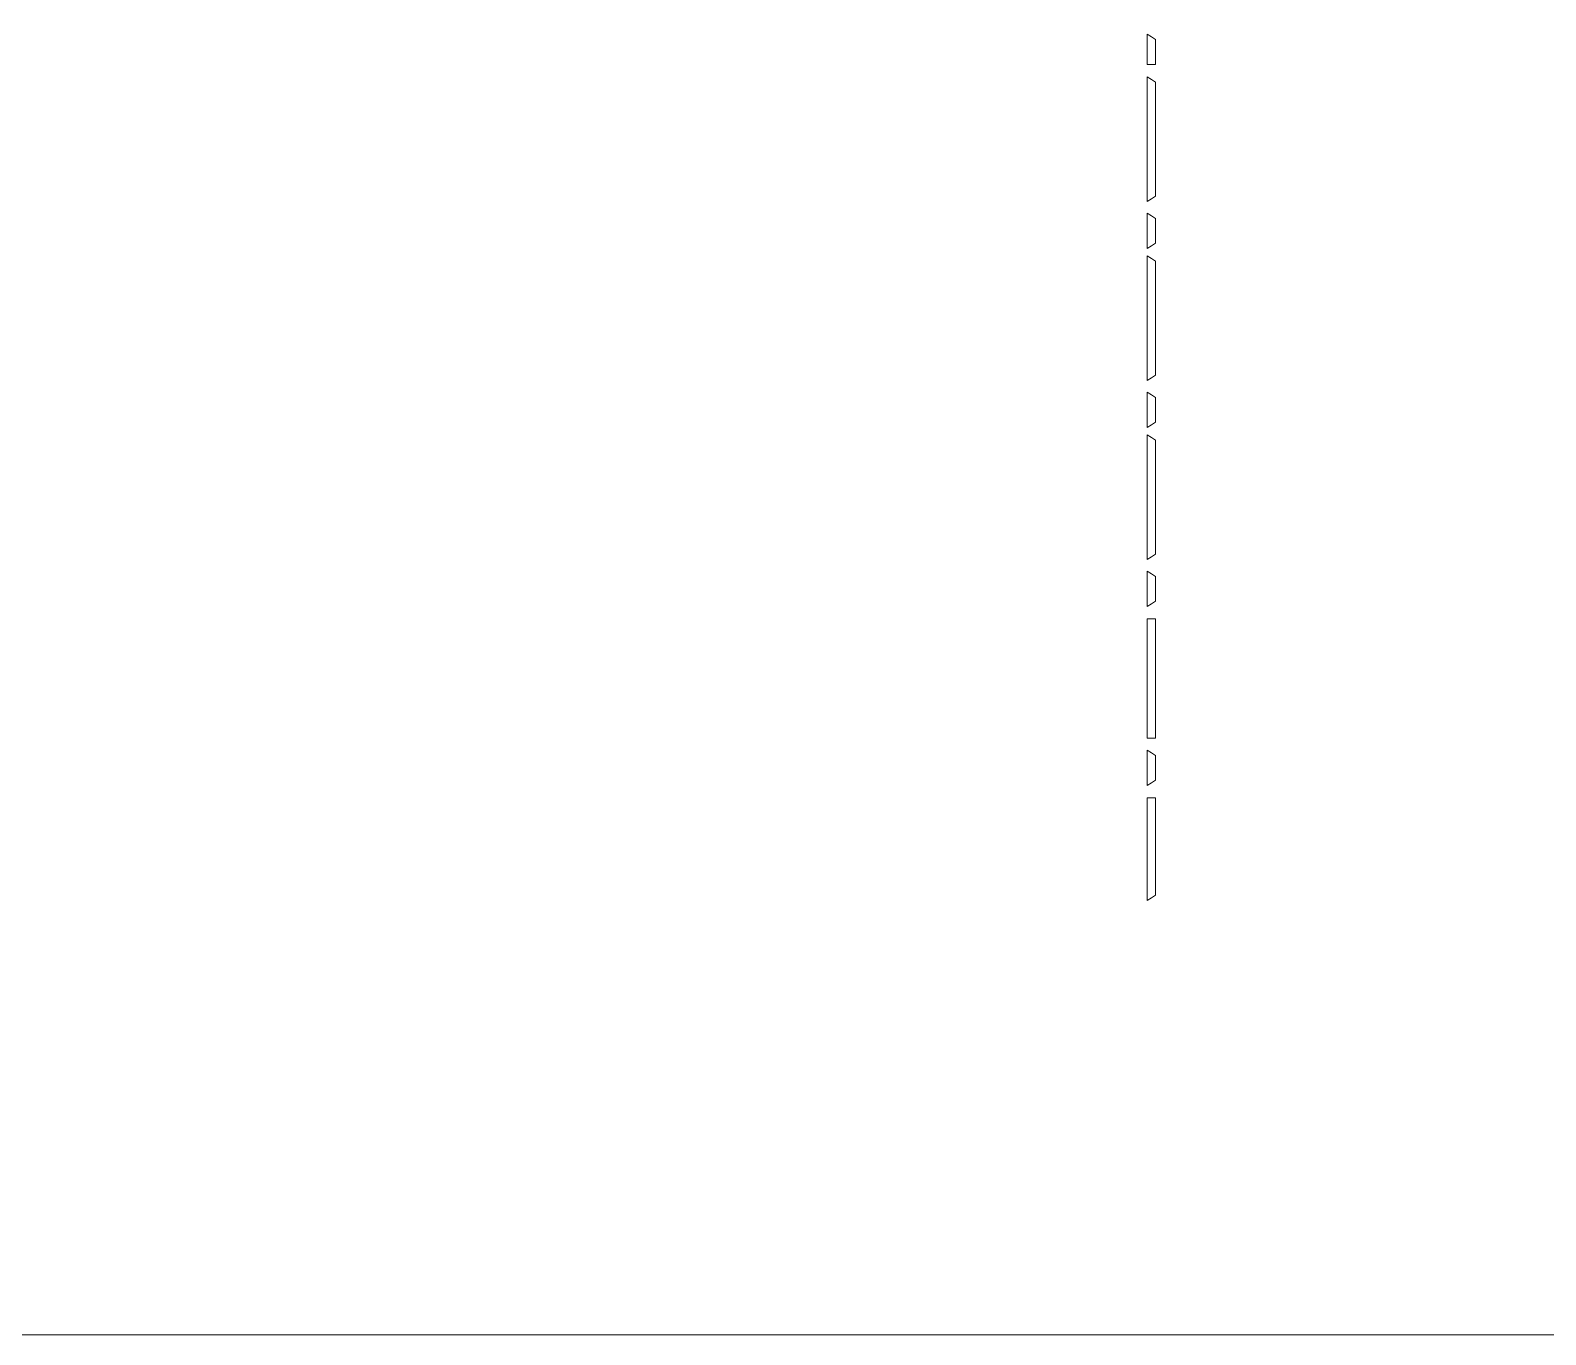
# Paper-space layout 'AN-09-DGE-065-B' of a CAD drawing. Header units: metres, sheet in millimetres. Extents: x 12 to 193, y 4 to 291.
# Drawn here: x 61.73 to 106.5, y 75.3 to 113.84 of the extents above; entities that cross this region are included whole.
import ezdxf

# ---------------------------------------------------------------- set-up
doc = ezdxf.new("R2010")
doc.units = ezdxf.units.M
doc.layers.add('DGE_CONTORNOS', color=7, linetype='Continuous', lineweight=0)
doc.layers.add('DGE_DATOS', color=7, linetype='Continuous', lineweight=0)

# ---------------------------------------------------------------- blocks, each defined once
blk = doc.blocks.new('LP_REF_DGE_MT_065_B')
at = {"layer": 'DGE_CONTORNOS'}
for points in [[(192.954, 172.399), (192.954, 75.297), (117.958, 75.297), (42.963, 75.296), (42.963, 172.399), (42.963, 269.501), (117.958, 269.501), (192.954, 269.501)], [(94.723, 113.275), (94.723, 112.827), (94.849, 112.827), (94.975, 112.827), (94.975, 113.197), (94.975, 113.568), (94.849, 113.646), (94.723, 113.723)], [(94.723, 110.623), (94.723, 108.782), (94.849, 108.86), (94.975, 108.938), (94.975, 110.623), (94.975, 112.308), (94.849, 112.386), (94.723, 112.464)], [(94.723, 107.915), (94.723, 107.397), (94.849, 107.474), (94.975, 107.552), (94.975, 107.915), (94.975, 108.278), (94.849, 108.356), (94.723, 108.434)], [(94.723, 105.333), (94.723, 103.492), (94.849, 103.57), (94.975, 103.648), (94.975, 105.333), (94.975, 107.019), (94.849, 107.097), (94.723, 107.174)], [(94.723, 102.626), (94.723, 102.107), (94.849, 102.185), (94.975, 102.263), (94.975, 102.626), (94.975, 102.989), (94.849, 103.066), (94.723, 103.144)], [(94.723, 100.044), (94.723, 98.203), (94.849, 98.281), (94.975, 98.358), (94.975, 100.044), (94.975, 101.729), (94.849, 101.807), (94.723, 101.885)], [(94.723, 97.336), (94.723, 96.817), (94.849, 96.895), (94.975, 96.973), (94.975, 97.336), (94.975, 97.699), (94.849, 97.777), (94.723, 97.855)], [(94.723, 94.691), (94.723, 92.928), (94.849, 92.928), (94.975, 92.928), (94.975, 94.691), (94.975, 96.454), (94.849, 96.454), (94.723, 96.454)], [(94.723, 92.046), (94.723, 91.528), (94.849, 91.605), (94.975, 91.683), (94.975, 92.046), (94.975, 92.409), (94.849, 92.487), (94.723, 92.565)], [(94.723, 89.646), (94.723, 88.127), (94.849, 88.205), (94.975, 88.283), (94.975, 89.724), (94.975, 91.165), (94.849, 91.165), (94.723, 91.165)]]:
    blk.add_lwpolyline(points, close=True, dxfattribs=at)

psp = doc.layouts.new('AN-09-DGE-065-B')

# ---------------------------------------------------------------- block references
at = {"layer": 'DGE_DATOS'}
psp.add_blockref('LP_REF_DGE_MT_065_B', (0, 0), dxfattribs=at)

doc.saveas('drawing.dxf')
